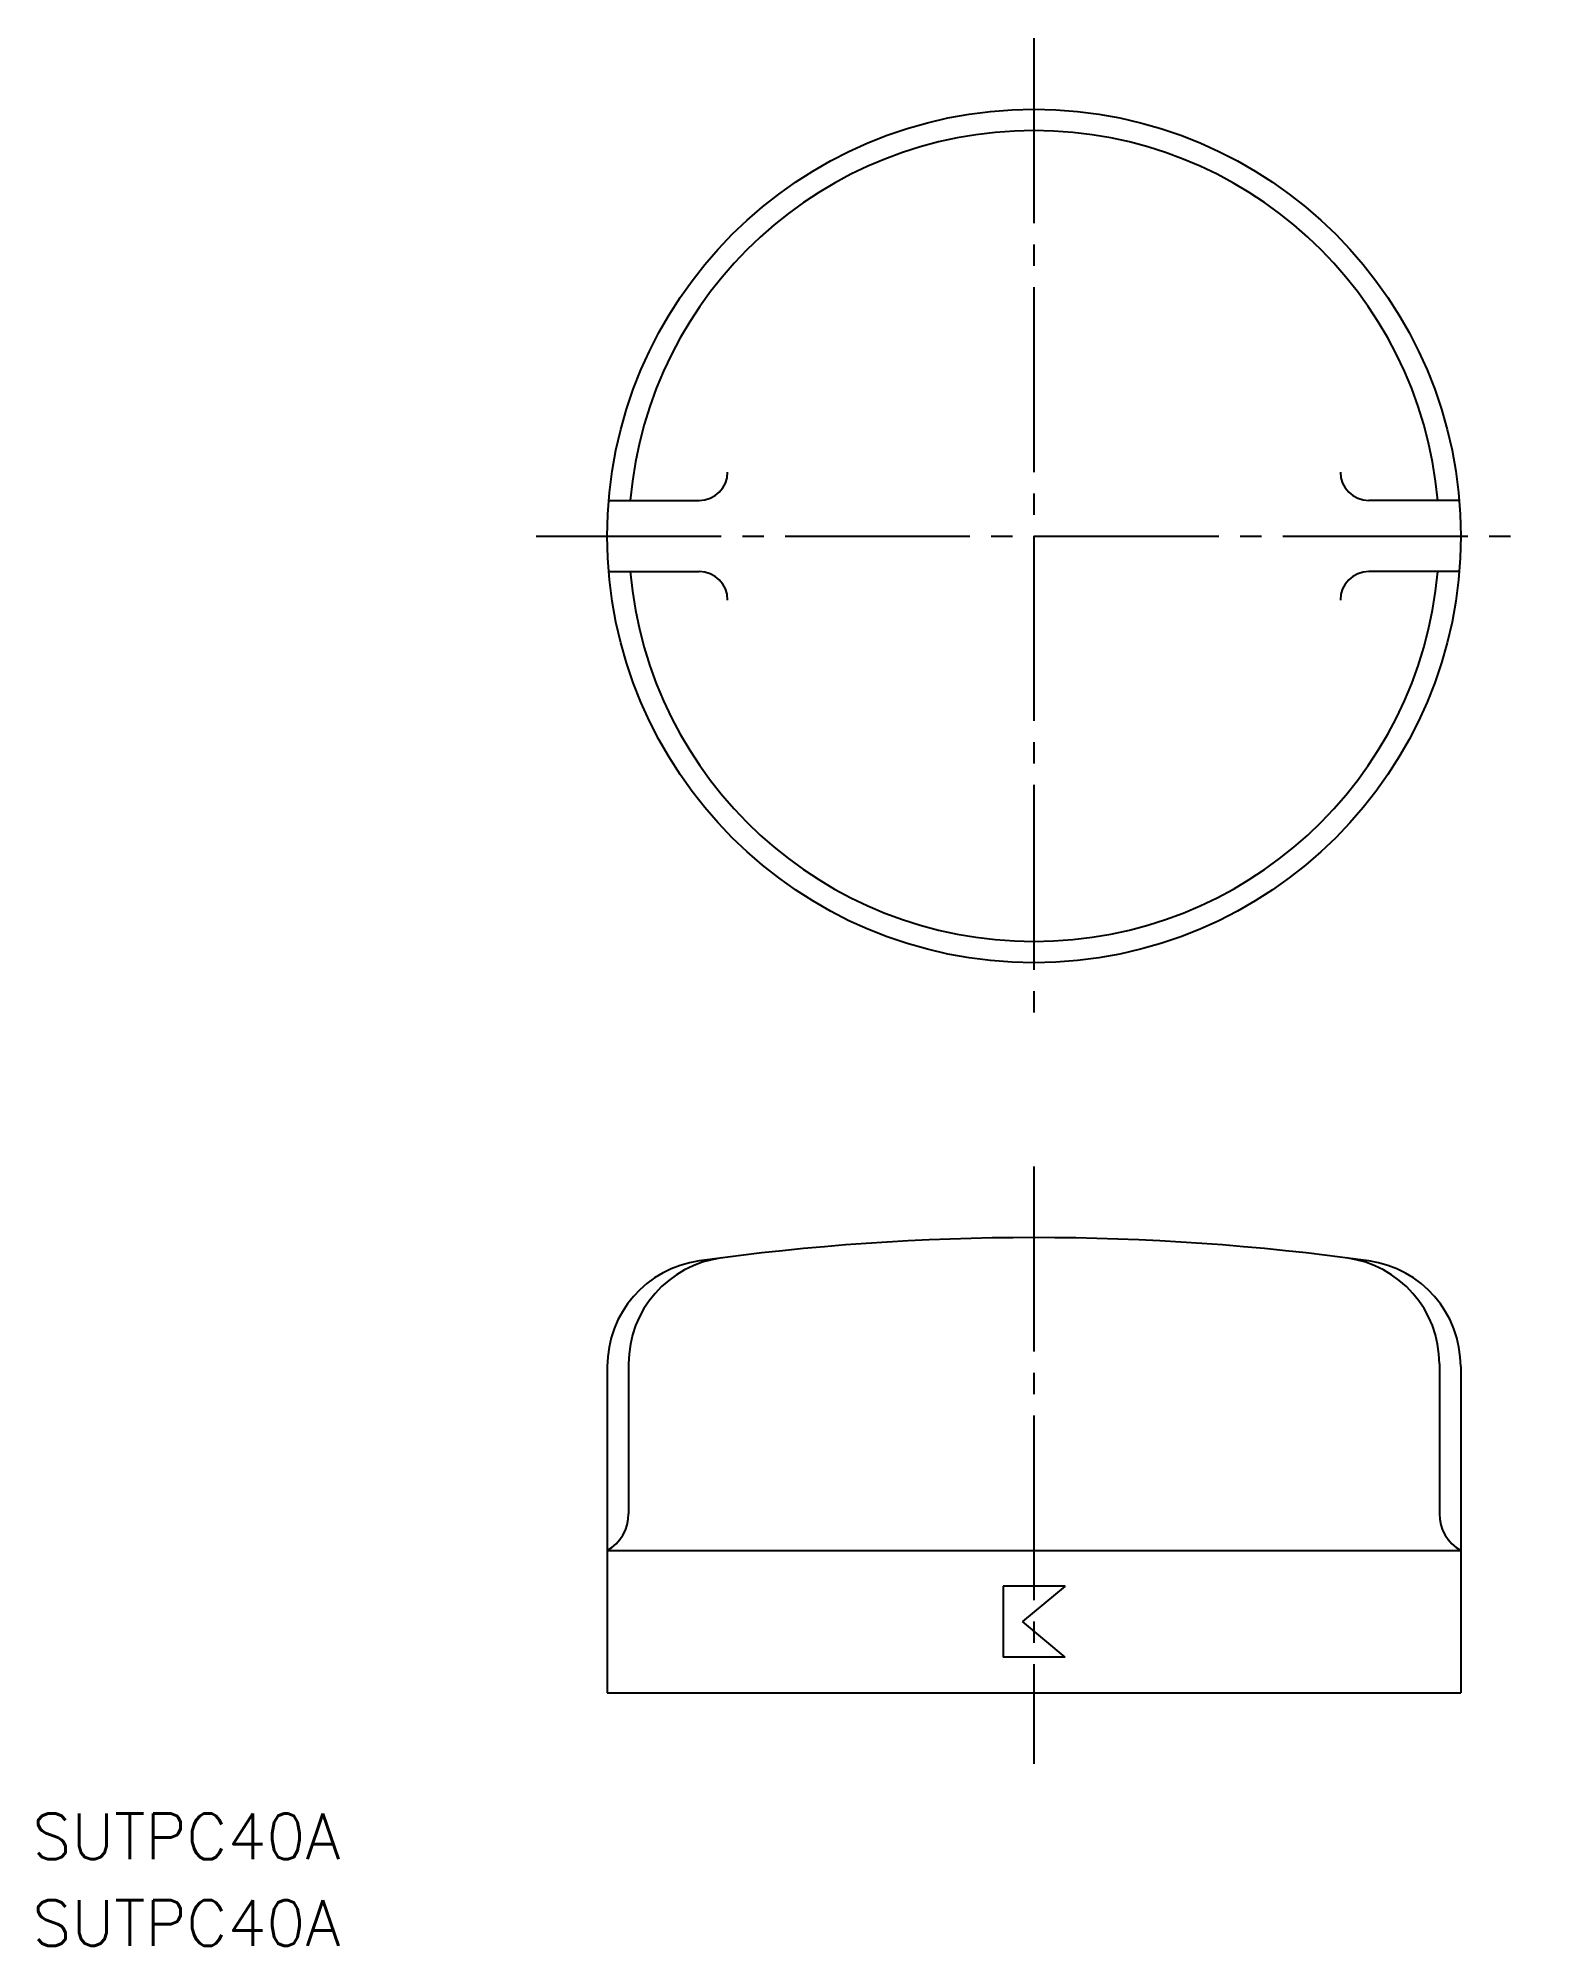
# Model space of a CAD drawing. Extents: x 47 to 152, y 151 to 285.
import ezdxf

# ---------------------------------------------------------------- set-up
doc = ezdxf.new("R2010")
doc.units = 0
doc.linetypes.add('CENTER', pattern=[17.5, 13, -1.5, 1.5, -1.5])
doc.layers.get('0').update_dxf_attribs({"linetype": 'CONTINUOUS'})
doc.layers.add('CENTER', color=1, linetype='CENTER')
doc.styles.get("Standard").update_dxf_attribs({"font": 'txt.shx', "bigfont": '@extfont2.shx'})

msp = doc.modelspace()

# ---------------------------------------------------------------- linework, layer by layer
at = {"color": 7, "linetype": 'CONTINUOUS'}
for p, q in [((87.25, 252.5), (93.61, 252.5)), ((147.05, 252.5), (140.69, 252.5)), ((87.25, 247.5), (93.61, 247.5)), ((147.05, 247.5), (140.69, 247.5)), ((88.65, 191.81), (88.65, 181.27)), ((145.65, 191.81), (145.65, 181.27)), ((87.15, 191.61), (87.15, 168.68)), ((147.15, 191.61), (147.15, 168.68)), ((87.15, 178.68), (147.15, 178.68)), ((119.33, 176.18), (114.98, 176.18)), ((114.98, 176.18), (114.98, 171.18)), ((119.33, 176.18), (116.35, 173.68)), ((119.33, 171.18), (116.35, 173.68)), ((119.33, 171.18), (114.98, 171.18)), ((87.15, 168.68), (147.15, 168.68))]:
    msp.add_line(p, q, dxfattribs=at)
msp.add_circle((117.15, 250), 30, dxfattribs=at)
for centre, radius, start, end in [((117.15, 250), 28.5, 5.0324, 174.9676), ((93.61, 254.5), 2, 270, 0), ((140.69, 254.5), 2, 180, 270), ((117.15, 250), 28.5, 185.0324, 354.9676), ((93.61, 245.5), 2, 0, 90), ((140.69, 245.5), 2, 90, 180), ((117.15, 30.68), 170, 82.0412, 97.9588), ((94.65, 191.61), 7.5, 97.9588, 180), ((96.15, 191.81), 7.5, 97.4252, 180), ((138.15, 191.81), 7.5, 360, 82.5749), ((139.65, 191.61), 7.5, 360, 82.0412), ((85.65, 181.27), 3, 300, 360), ((148.65, 181.27), 3, 180, 240)]:
    msp.add_arc(centre, radius, start, end, dxfattribs=at)
at = {"layer": 'CENTER', "color": 1, "linetype": 'CENTER'}
for p, q in [((117.15, 285), (117.15, 215)), ((82.15, 250), (152.15, 250)), ((117.15, 205.68), (117.15, 163.68))]:
    msp.add_line(p, q, dxfattribs=at)

# ---------------------------------------------------------------- texts
at = {"color": 7, "linetype": 'CONTINUOUS'}
for p in [(46.73, 156.98), (46.73, 150.89)]:
    msp.add_text('SUTPC40A', height=3.2, dxfattribs=at).set_placement(p)

doc.saveas('drawing.dxf')
